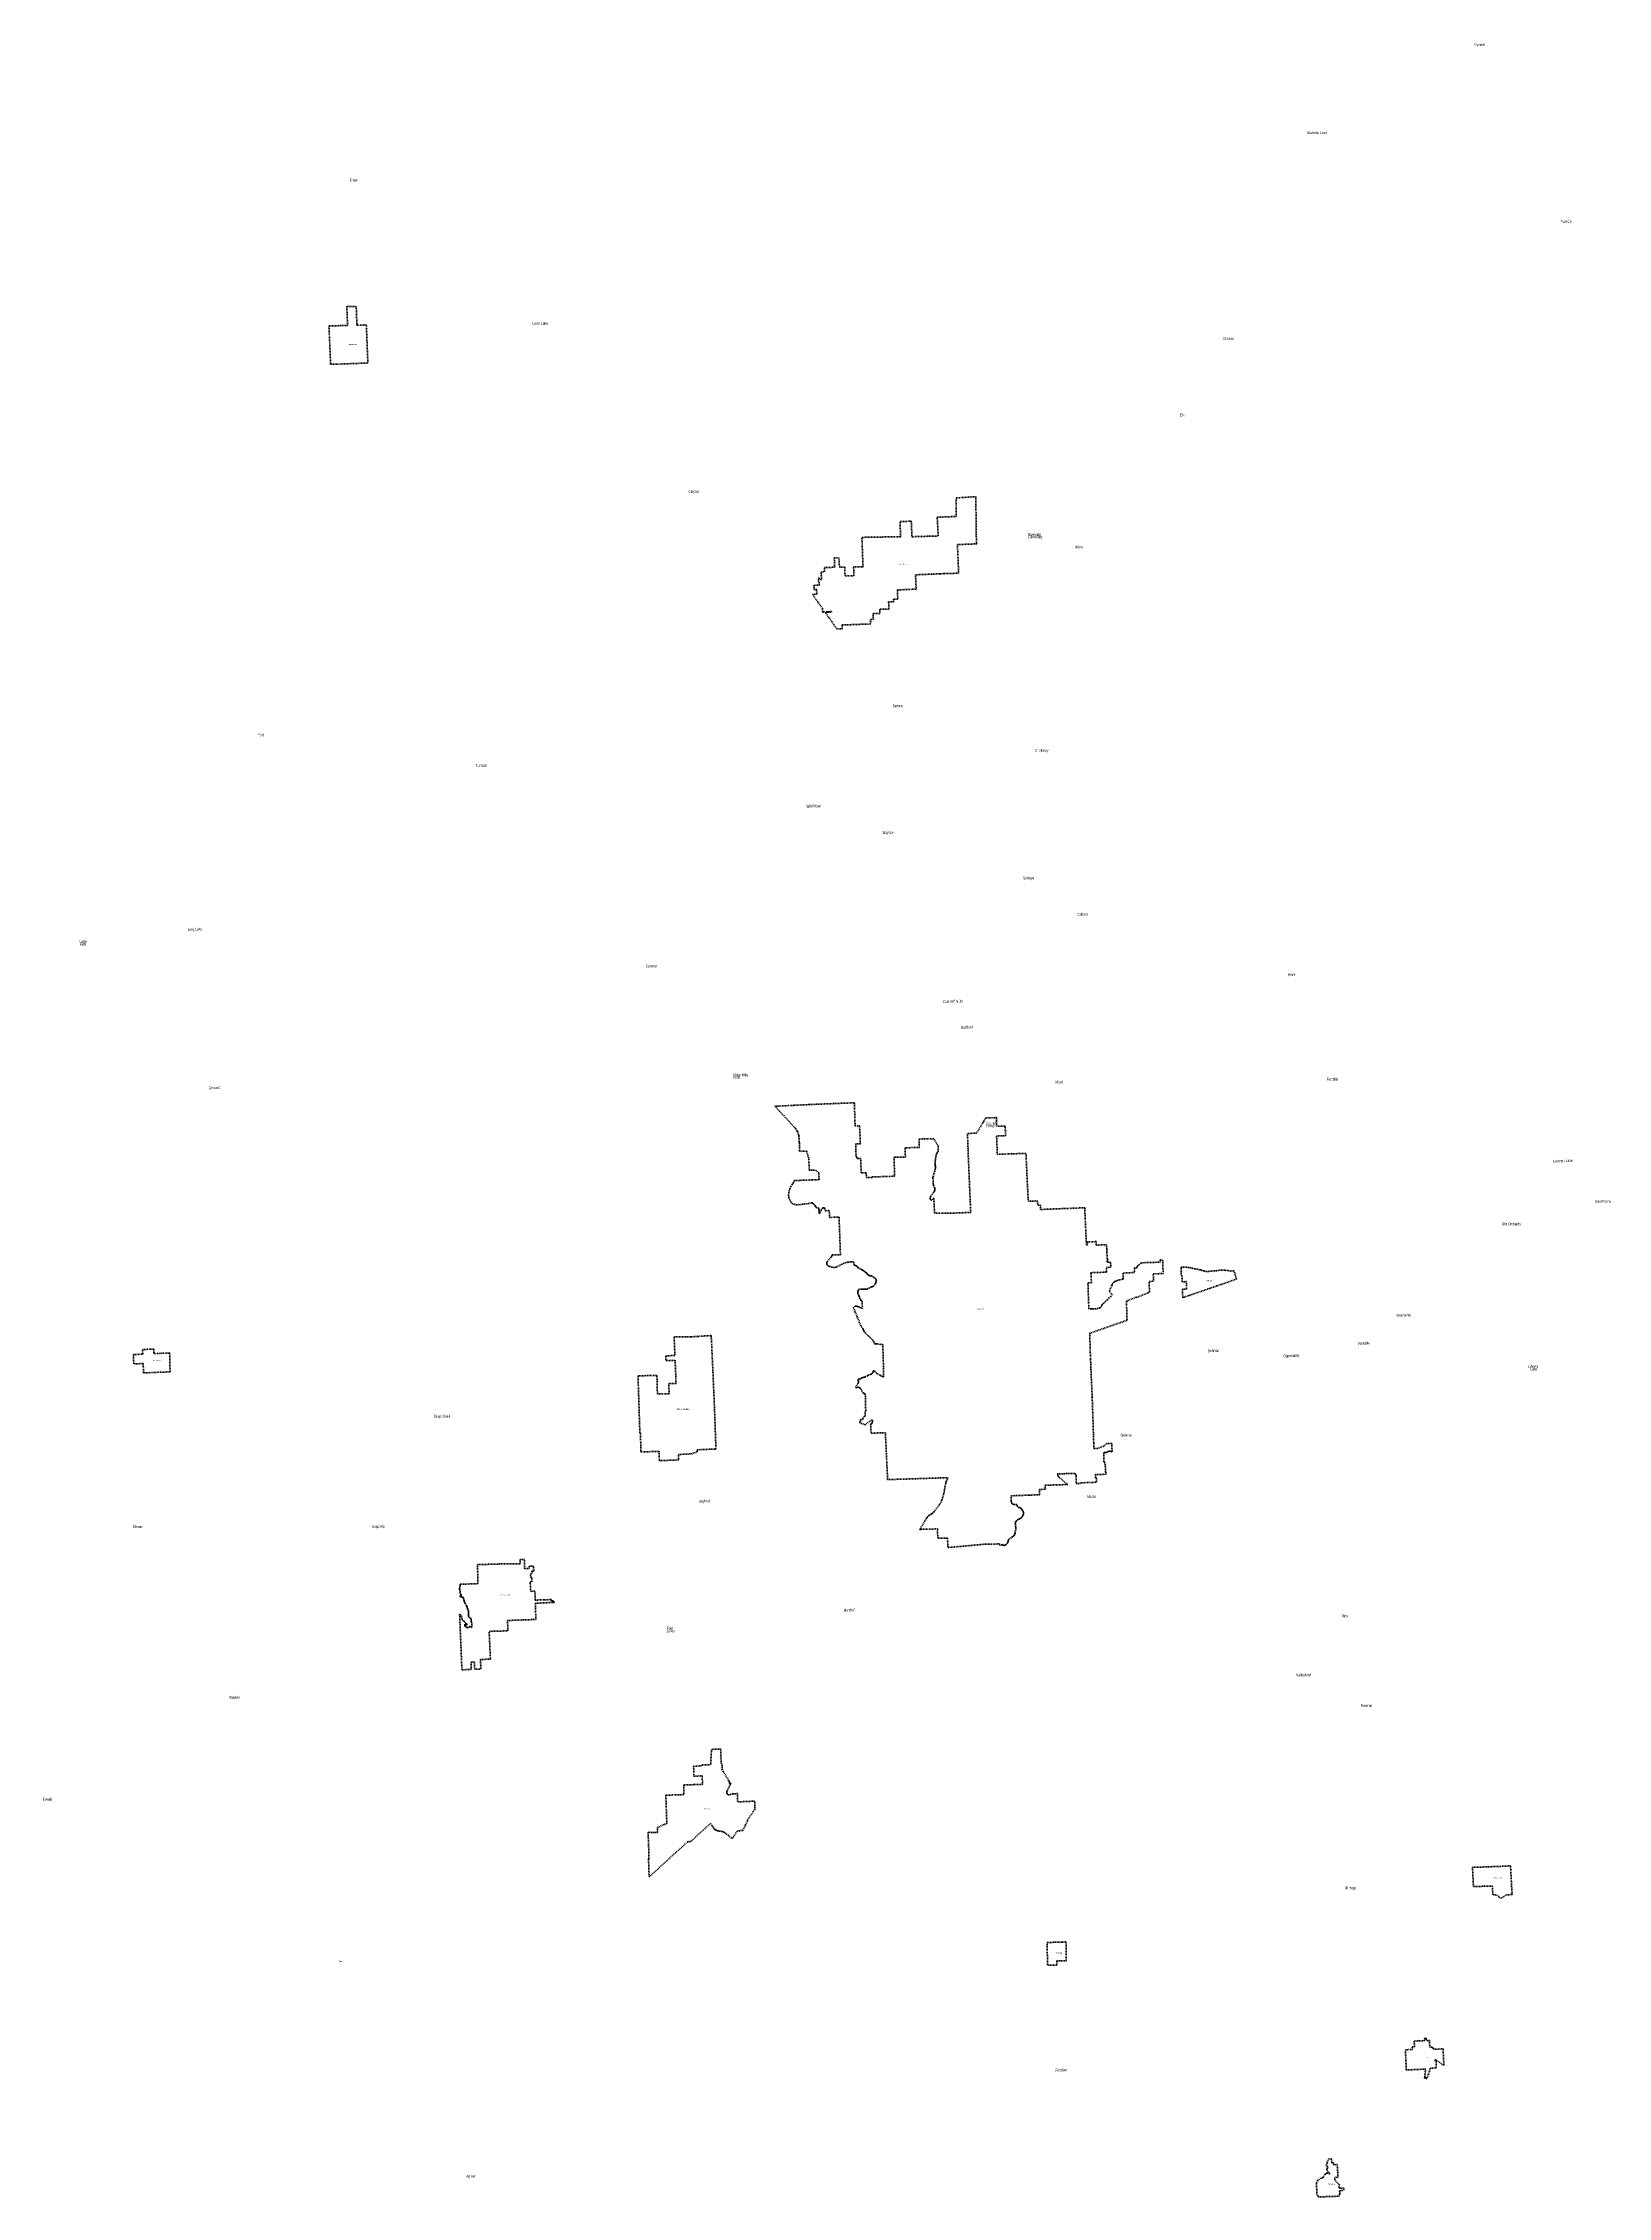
# Model space of a CAD drawing. Header units: feet. Extents: x -903180 to 1023491, y -707744 to 564635.
# Drawn here: x 758680 to 978720, y -41890 to 260925 of the extents above; entities that cross this region are included whole.
import ezdxf

# ---------------------------------------------------------------- set-up
doc = ezdxf.new("R2010")
doc.units = ezdxf.units.FT
doc.header["$LTSCALE"] = 80
doc.linetypes.add('SHORT_DASHED', pattern=[2.7, 1.5, -1.2])
doc.layers.add('13', color=7, linetype='SHORT_DASHED', lineweight=40)
doc.layers.add('16', color=7, linetype='Continuous')
doc.layers.add('36', color=7, linetype='Continuous')

msp = doc.modelspace()

# ---------------------------------------------------------------- linework, layer by layer
at = {"layer": '13'}
for p, q in [((873189.91, 104115.62), (873169.91, 104129.29)), ((863497.67, 98955.43), (863562.14, 98609.63)), ((884066.12, 99671.05), (884075.47, 99739.01)), ((908260.83, 90999.99), (908264.58, 91019.99)), ((873490.83, 88660.09), (873626.46, 88569.48)), ((915784.44, 89845.3), (915764.44, 89844.49)), ((873847.28, 83994.76), (873890.91, 83017.64)), ((873562.97, 73124.5), (873394.62, 73072.8)), ((875242.96, 67320.99), (875286.25, 67256.82)), ((903855.33, 59695.27), (903875.33, 59675.44)), ((896523.79, 54073.04), (896536.62, 54140.95)), ((893185.75, 49759.45), (893432.08, 49785.96)), ((827417.03, 46087.84), (827447.86, 46088.86)), ((852548.24, 18885.54), (851280.2, 18863.48))]:
    msp.add_line(p, q, dxfattribs=at)
for points in [[(798879.45, 221164.44), (800482.52, 221200.13), (801493.91, 221226.55), (801393.92, 223868.61), (802713.6, 223901.86), (802813.51, 221261.87), (804133.14, 221296.78), (804350.73, 215946.69), (800675.49, 215806.24), (799115.74, 215783.9)], [(869582.67, 179592.91), (869568.35, 179612.91), (868753.13, 180751.51), (868753.12, 180751.51), (868667.68, 180870.85), (869539.86, 180931.2), (869536.66, 181006.15), (868308.63, 180921.18), (868277.58, 181429.95), (867679.72, 182275.24), (867624.61, 182273.62), (867619.85, 182359.89), (866889.23, 183392.89), (866875.27, 183412.62), (866899.14, 183414.28), (867482.89, 183454.19), (867442.75, 184130.87), (867103.77, 184118.78), (867063.98, 184677.37), (867820.81, 184718.18), (867815.62, 184794.56), (867808.19, 185242.71), (867733.93, 185240.91), (867723.34, 185753.01), (867800.8, 185681.84), (868126.1, 185394.28), (868104.82, 186562.14), (868566.88, 186585.6), (868558.42, 187196.86), (869996.91, 187226.11), (869933.29, 188545.08), (870593.39, 188558.72), (870657.02, 187239.76), (871395.97, 187254.69), (871452.37, 186010.73), (872702.4, 186033.29), (872653, 187281.81), (873976.23, 187308.97), (873816.11, 191428.9), (879263.82, 191527.04), (879175.72, 193650.63), (880732.13, 193701.86), (880764.9, 193702.94), (880765.73, 193682.52), (880853.85, 191517.63), (884550.3, 191626.35), (884409.91, 194262.83), (887071.64, 194376.15), (887059.71, 196972.5), (889843.57, 197156.04), (889890.94, 191842.56), (889958.97, 190524.23), (887266.24, 190415.22), (887246.3, 190414.41), (887247.12, 190395.71), (887423.6, 186392.87), (885341.5, 186328.99), (884817.69, 186304.16), (884797.69, 186303.21), (884777.69, 186303.62), (881354.38, 186169.95), (881443.65, 184157.81), (878809.84, 184042.94), (878862.2, 182741.87), (878262.5, 182722.42), (878276.58, 182372.69), (877576.93, 182350), (877615.98, 181379.89), (877616.78, 181359.86), (877596.78, 181359.17), (876337.53, 181315.89), (876360.48, 180745.7), (875421.2, 180712.03), (875401.09, 180711.32), (875402, 180688.56), (875432.46, 179931.8), (875433.26, 179911.95), (875409.15, 179911.08), (875033.51, 179897.61), (875059.25, 179258.12), (871020.39, 179113.3), (871056.35, 178593.01), (870303.47, 178564.5), (869894.53, 179141.15)], [(918939.16, 84530.76), (918884.64, 85716.87), (919477.95, 85749.66), (919447.01, 86468.78), (919433.74, 86802.17), (918863.35, 86765.67), (918819.7, 87676.41), (918818.74, 87696.42), (918798.37, 87695.81), (918730.01, 87693.74), (918706.81, 88833.91), (918992.93, 88804.21), (919392.08, 88825.16), (919768.15, 88786.21), (920301.61, 88676.58), (920644.61, 88575.17), (921021.1, 88528.14), (921322.73, 88462.41), (921408.7, 88443.67), (921460.8, 88432.32), (921574.76, 88381.12), (921805.89, 88330.51), (921994.36, 88283.73), (922243.02, 88207.73), (922502.32, 88235.51), (922938.08, 88252.31), (923350.78, 88322.56), (923635.56, 88327.39), (924113.73, 88382.85), (924516.38, 88414.11), (924913.43, 88398.52), (925284.2, 88345.12), (925574.33, 88287.49), (926071.72, 88323.72), (926127.18, 88329.38), (926485.04, 87142.15), (924306.93, 86386.6), (924286.93, 86379.65), (924266.93, 86372.71), (923735.68, 86188.44), (923714.05, 86180.94), (923695.68, 86174.62), (919615.87, 84771.34)], [(852878.94, 73948.92), (852876.28, 74011.76), (852876, 74011.76), (852704.26, 77688.68), (852628.87, 79195.67), (852627.87, 79215.74), (852606.75, 79214.37), (850829.05, 79099.1), (850809.81, 79097.85), (850789.05, 79096.47), (850137.87, 79053.11), (850119.37, 79051.88), (850097.87, 79051.35), (849794.33, 79043.86), (849775.29, 79043.39), (849754.33, 79043.11), (847413.9, 79011.7), (847526.42, 76407.59), (846246.68, 76360.29), (846226.74, 76359.55), (846227.33, 76341.41), (846247.77, 75711.08), (846248.42, 75691.01), (846268.42, 75691.66), (847555.55, 75733.21), (847642.2, 73744.31), (847643.07, 73707.86), (847643.21, 73704.31), (847684.95, 72486.82), (846652.66, 72458.47), (846713.57, 71038.46), (845061.98, 70997.52), (844996.92, 73622.47), (842339.58, 73536.43), (842423.47, 70897.8), (842423.97, 70877.8), (842424.88, 70857.8), (842507.97, 68274.61), (842508.12, 68254.61), (842508.76, 68234.61), (842595.83, 65512.63), (842670.88, 65512.12), (842755.63, 62862.5), (842756.27, 62842.54), (842775.26, 62843.24), (845287.72, 62935.68), (845336.37, 61738.52), (845337.18, 61718.52), (845338.53, 61698.52), (845341, 61618.53), (848050.55, 61724.76), (848048.48, 61801.85), (848047.94, 61821.85), (848048.31, 61841.85), (848033.8, 62489.21), (849883.7, 62587.34), (850652.05, 62871.3), (850638.01, 63148.43), (853270.29, 63261.3), (853291.67, 63262.22), (853290.97, 63282.16), (853100.17, 68763.83), (853097.9, 68783.83), (853097.05, 68803.83)], [(772665.91, 77254.89), (774237.77, 77310.33), (774268.96, 76666.58), (776475.77, 76772.04), (776538.37, 74114.24), (772815.47, 73957.9), (772751.66, 75276.77), (771432.8, 75230.16), (771372.24, 76547.65), (772697.55, 76595.35)], [(963756.41, 119.94), (963736.99, 128.15), (963471.03, 229.98), (963367.7, 334.16), (963180.75, 507.14), (962951.72, 564.89), (962537.86, 559.9), (962471.12, 1821.24), (959806.57, 1742.76), (959677.8, 4445.11), (963811.87, 4590.86), (963828.16, 4591.44), (963851.87, 4592.67), (965021.98, 4653.54), (965245.59, 622.18), (964367.57, 579.05), (964035.3, 316.93), (964014.32, 300.37), (963995.3, 287.07), (963776.99, 134.34)], [(899868.45, -6121.13), (901976.04, -6057.2), (902514.44, -6027.71), (902558.33, -8687.75), (901225.32, -8696.79), (901233.84, -9296.76), (899913.81, -9303.79)], [(953271.97, -25244.95), (953087.16, -25221), (953076.11, -24994.39), (953001.49, -25209.26), (952922.61, -25198.98), (953097.91, -23939.34), (953100.7, -23919.24), (953078.46, -23920.2), (950362.25, -24037.51), (950243.14, -21200.39), (951217.28, -21160.32), (951206.23, -20792.77), (951519.89, -20778.95), (951486.05, -19982.37), (952877.76, -19916.74), (952931.31, -19914.51), (952952.7, -19913.62), (952951.65, -19893.68), (952938.51, -19643.65), (952936.73, -19601.28), (953136.4, -19592.97), (953157.48, -19592.1), (953156.66, -19612.14), (953147.66, -19830.45), (953295.97, -19825.33), (953323.93, -19877.76), (953334.59, -19897.74), (953354.07, -19896.93), (953625.02, -19885.65), (953670.62, -20853.59), (954052.17, -20835.61), (954058.28, -20965.4), (954175.6, -20959.87), (954183.9, -21136.02), (955539.69, -21072.1), (955649.03, -23391.43), (955650.04, -23412.93), (955627.99, -23396.81), (955470.29, -23281.49), (955448.62, -23265.65), (955430.29, -23252.57), (954567.17, -22636.52), (954548.35, -22623.09), (954527.17, -22625.92), (954328.56, -22652.43), (954548.63, -22807.91), (954583.91, -23723.76), (954584.72, -23744.8), (954564.68, -23746.03), (953763.98, -23795.3), (953749.77, -23796.17), (953743.05, -23816.53)], [(937793.95, -41464.07), (938013.29, -41889.59), (940919.46, -41790.11), (940966.93, -41538.48), (941026.68, -41405.51), (941026.54, -41169.94), (940961.47, -41091.67), (940965.47, -41033.14), (941085.73, -41020.88), (941331.16, -40963.98), (941618.7, -40845.2), (941518.11, -40613.14), (941256.35, -40720.95), (941232.48, -40613.06), (941090.82, -40646.2), (940936.11, -40660.99), (940940.55, -40148.5), (940325.92, -39531.21), (940311.27, -39146.18), (940768.71, -39130.61), (940660.43, -37348.69), (940158.94, -37359.58), (940146.53, -37108.28), (939883.99, -37114.47), (939857.39, -36510.47), (939808.07, -36512.54), (939476.18, -36524.93), (939061.63, -37485.05), (939356.84, -37620.63), (939213.73, -37939.85), (939204.68, -37960.04), (939199.49, -37979.85), (939196.91, -37995.72), (939195.88, -38013.87), (939196.75, -38032.03), (939199.15, -38047.59), (939204.11, -38067.45), (939214.08, -38087.59), (939324.09, -38309.92), (939494.55, -38469.06), (939556.74, -38528.15), (939561.81, -38695.27), (939357.89, -38564.61), (939337.84, -38551.77), (939317.89, -38543.37), (939314.83, -38542.08), (939290.31, -38534.62), (939265.15, -38529.77), (939239.61, -38527.57), (939213.99, -38528.06), (939188.56, -38531.22), (939163.6, -38537.02), (939159.38, -38538.48), (939142.04, -38544.48), (939119.38, -38559.14), (939086.77, -38580.24), (939031.47, -38624.35), (938981.07, -38674.01), (938936.15, -38728.66), (938580.88, -39248.13), (938350.8, -39254.32), (937914.68, -39555.96), (937734.83, -39910.25)]]:
    msp.add_lwpolyline(points, close=True, dxfattribs=at)
for points in [[(873169.91, 104129.29), (873161.95, 104135.93), (873151.82, 104146.37), (873148.87, 104150.13), (873135.09, 104170.13), (873127.06, 104190.13), (873071.32, 104328.53), (873068.55, 104334.05), (873061.7, 104345.46), (873053.68, 104356.1), (873044.6, 104365.84), (873034.55, 104374.58), (873023.64, 104382.22), (873019.53, 104384.5), (872999.53, 104393.65), (872998.89, 104413.65), (872943.38, 106160.45), (873599.27, 106184.85), (873488.68, 108676.88), (873486.27, 108696.88), (873466.27, 108696.03), (872865.7, 108670.58), (872866.13, 108679.42), (872861.87, 108699.42), (872861.23, 108719.42), (872758.26, 111933.88), (872723.16, 111932.55), (867441.08, 111731.82), (866537.93, 111690.12), (866351.86, 111680.46), (866331.86, 111678.62), (866311.86, 111677.69), (864254.66, 111582.06), (864234.66, 111581.13), (864214.66, 111579.34), (862092.87, 111477.8), (861614.83, 111445.13), (861594.83, 111443.93), (861613.43, 111423.93), (862193, 110800.58), (862211.6, 110780.58), (862230.21, 110760.58), (863555.76, 109334.96), (863574.36, 109314.96), (863592.95, 109294.96), (864443.75, 108379.94), (864462.35, 108359.94), (864475.57, 108339.94), (864517.53, 108284.85), (864664.8, 108061.72), (864678.04, 108041.72), (864689.67, 108021.72), (864769.32, 107884.81), (864843.7, 107719.22), (864900.37, 107546.76), (864938.69, 107369.33), (864954.5, 107231.59), (864956.84, 107211.59), (864958.4, 107191.59), (865017.19, 106439.54), (865018.75, 106419.54), (865020.12, 106399.54), (865028.98, 106269.64), (865039.92, 105964.17), (865040.4, 105944.17), (865041.04, 105924.17), (865066.34, 105136.04), (865066, 105116.04), (865086, 105116.71), (866010.15, 105147.75), (866030.15, 105147.7), (866036.19, 105127.7), (866360.08, 104055.52), (866357.2, 104035.52), (866357.82, 104015.52), (866406.85, 102441.68), (866669.7, 102451.94), (866689.7, 102452.7), (866709.7, 102453.48), (867356.14, 102478.72), (867746.12, 102078.83), (867766.12, 102061.05), (867766.8, 102041.05), (867796.88, 101149.94), (867797.56, 101129.94), (867777.56, 101129.29), (866744.35, 101091.3), (865109.73, 101031.13), (864291.58, 100999.07), (864177.56, 100707.93), (864019.31, 100432.45), (863825.89, 100162.84), (863661.78, 99799.44), (863544.56, 99365.72), (863497.67, 98955.43)], [(908264.58, 91019.99), (908249.98, 91381.48), (908244.55, 91401.48), (908243.73, 91421.48), (908221.62, 91960.25), (908220.8, 91980.25), (908200.8, 91979.71), (906773.52, 91926.99), (906753.82, 92421.53), (905539.84, 92387.09), (905557.06, 91947.99), (905410.88, 91942.25), (905390.88, 91940.85), (905394.49, 91960.85), (905152.25, 97047.21), (905142.4, 97178.94), (898946.67, 96936.25), (898920.58, 97548.67), (898541.77, 97529.45), (898518.08, 98142.04), (897872.22, 98115.28), (897852.22, 98114.64), (897832.22, 98113.52), (897224.29, 98086.58), (897178.9, 98578.04), (897092.72, 100394.88), (896887.39, 104819.07), (892948.3, 104708.97), (892859.15, 104693.88), (892760.63, 107244.49), (892755.3, 107264.49), (892775.3, 107264.02), (894009.47, 107305.16), (893977.65, 108637.49), (893960.78, 108657.49), (893940.78, 108656.95), (892770.14, 108630.99), (892742.9, 109466.46), (892737.65, 109832.15), (892732.19, 109852.15), (892712.19, 109851.29), (891246.47, 109800.15), (891226.47, 109799.61), (891220.67, 109779.61), (891010.4, 109421.59), (890993.32, 109401.59), (890985.77, 109381.59), (889948.22, 107667.43), (888663.75, 107620.14), (888678.81, 107135.76), (888739.42, 105530.78), (888779.98, 104407.37), (889116.03, 96531.39), (886526.34, 96418.05), (884040.06, 96443.1), (884026.13, 96443.24), (884024.81, 96463.3), (883930.38, 98573.37), (883929.76, 98587.25), (883919.96, 98573.37), (883649.33, 98189.04), (883648.27, 98185.98), (883526.51, 98281.63), (883506.51, 98298.5), (883455.64, 98340.28), (883435.64, 98356.7), (883424.57, 98376.7), (883421.36, 98385.87), (883419.26, 98394.73), (883417.65, 98414.73), (883433.08, 98505.35), (883455.02, 98679.54), (883457.79, 98699.54), (883462.15, 98719.54), (883469.53, 98746.26), (883481.75, 98777.41), (883483.1, 98780.02), (883492.43, 98800.02), (883507.47, 98820.02), (883804.28, 99214.82), (883914.33, 99374.17), (883928.04, 99394.17), (883942.38, 99414.17), (883958.47, 99436.62), (884009.32, 99521.11), (884041.72, 99590.46), (884051.07, 99610.46), (884056.61, 99630.46), (884066.12, 99671.05)], [(884075.47, 99739.01), (884077.66, 99807.57), (884072.67, 99875.99), (884060.55, 99943.51), (884046.48, 99992), (884040.39, 100012), (884032.49, 100032), (883904.32, 100356.61), (883896.32, 100376.61), (883888.23, 100396.61), (883873.1, 100434.01), (883852.88, 100502.61), (883843.63, 100552.94), (883839.95, 100572.94), (883839.42, 100592.94), (883809.68, 101321.8), (883808.22, 101341.8), (883806.76, 101361.8), (883805.2, 101394.05), (883807.7, 101438.26), (883814.81, 101481.97), (883821, 101504.7), (883826.45, 101524.7), (883832.35, 101544.7), (884047.92, 102280.35), (884053.78, 102300.35), (884058.87, 102320.35), (884143.84, 102658.29), (884148.87, 102678.29), (884153.06, 102698.29), (884155.08, 102707.96), (884166.14, 102789.56), (884168.61, 102871.87), (884163.93, 102934.31), (884162.42, 102954.31), (884159.78, 102974.31), (884152.89, 103026.46), (884136.13, 103152.5), (884133.47, 103172.5), (884131.69, 103192.5), (884119.18, 103330.49), (884117.39, 103596.76), (884141.49, 103841.76), (884143.46, 103861.76), (884146.26, 103881.76), (884179.15, 104117.1), (884181.52, 104137.1), (884184.75, 104157.1), (884187.74, 104175.57), (884193.76, 104249.97), (884196.43, 104285.4), (884216.91, 104430.41), (884252.44, 104572.48), (884302.62, 104710.05), (884366.91, 104841.63), (884378.7, 104862.03), (884400.47, 104907.41), (884417.38, 104954.83), (884429.23, 105003.74), (884435.91, 105053.63), (884549.91, 105060.63), (884553.91, 105838.63), (884247.85, 106362.59), (883946.06, 106879.24), (881877.33, 106841.05), (881857.33, 106835.71), (881857.97, 106815.71), (881894.91, 105662.63), (879894.91, 105605.63), (879932.92, 104301.71), (878348.9, 104276.2), (878328.9, 104275.83), (878334.14, 104255.83), (878422.72, 101635.36), (878418.32, 101615.36), (878398.32, 101614.67), (875272.86, 101506.9), (875252.86, 101506.21), (875253.79, 101486.21), (875253.65, 101456.87), (875250.12, 101436.87), (875230.12, 101436.21), (874456.95, 101410.57), (874415.71, 102079.82), (873728.03, 102072.16), (873637.53, 104094.48), (873636.64, 104114.48), (873616.64, 104114.47), (873306.18, 104103.36), (873286.18, 104102.64), (873266.18, 104103.27), (873266.13, 104103.27), (873227.7, 104107.45), (873209.91, 104111.3), (873189.91, 104115.62)], [(863562.14, 98609.63), (863702.81, 98240.37), (863849.34, 97953.17), (864019.31, 97794.92), (864265.48, 97689.42), (864581.99, 97607.36), (864986.41, 97601.5), (865467.02, 97671.84), (865789.39, 97730.45), (866064.86, 97736.31), (866287.59, 97765.62), (866667.1, 97878.44), (866784.33, 97860.85), (866867.91, 97810.63), (866897.58, 97794.05), (866998.12, 97728.62), (867091.26, 97653.05), (867175.99, 97568.15), (867251.39, 97474.86), (867316.62, 97374.2), (867370.97, 97267.27), (867413.85, 97155.2), (867718.4, 97157.79), (867737.94, 97107.81), (867768.17, 97009.38), (867774.36, 96989.38), (867778.4, 96969.38), (867799.64, 96864.16), (867819.48, 96684.24), (867820.41, 96503.22), (867804.41, 96343.1), (867802.4, 96323.1), (867818.79, 96343.1), (867892.87, 96476.04), (867931.79, 96557.32), (868109.7, 96873.9), (868305.53, 97150.15), (868319.72, 97170.15), (868339.72, 97170.1), (868610.95, 97169.41), (868632.34, 96762.76), (869224.14, 96783.3), (869277.02, 95819.6), (870608.9, 95876.47), (870799.44, 90578.15), (869646.91, 90542.26), (869626.91, 90541.64), (869623.98, 90521.64), (869619.21, 90497.91), (869573.85, 90362.43), (869513.6, 90275.16), (869498.28, 90255.16), (869480.51, 90235.16), (869467.79, 90220.84), (868975.73, 89655.41), (868958.33, 89635.41), (868940.4, 89615.41), (868919.26, 89590.71), (868897.48, 89537.37), (868890.26, 89474.6), (868890.06, 89390), (868883.46, 89313.16), (868895.06, 89235.12), (868929.15, 89150.02), (868974.39, 89085.57), (869020.55, 89045.32), (869130.17, 88983.74), (869277.62, 88931.88), (869581.67, 88848.74), (869857.94, 88800.61), (870041.51, 88796.69), (870127.72, 88806.57), (870216.95, 88838.74), (870380.79, 88914.53), (870699.52, 89085.83), (870999.4, 89228.08), (871228.61, 89328.93), (871481.78, 89434.87), (871805.97, 89529.87), (871916.23, 89542.83), (872282.28, 89559.11), (872391.17, 89557.92), (872606.46, 89521.17), (872687.74, 89519.7), (872693.88, 89164.98), (872693.01, 89144.98), (872713.01, 89138.66), (872782.23, 89116.8), (872904.06, 89077.69), (873001.9, 89031.92), (873094.23, 88965.86), (873211.93, 88854.17), (873249.94, 88786.71), (873311.45, 88744.01), (873490.83, 88660.09)], [(915764.44, 89844.49), (915769.89, 89824.49), (915779.41, 89528.55), (913185.65, 89450.09), (913165.65, 89449.48), (913145.65, 89433.66), (913099.53, 89399.89), (913079.53, 89385.25), (913059.53, 89370.99), (912718.43, 89127.9), (912698.43, 89113.65), (912678.43, 89096.62), (912660.98, 89082), (912624.63, 89044.41), (912592.41, 89003.23), (912564.67, 88958.9), (912541.71, 88911.92), (912534.18, 88891.87), (912526.67, 88871.87), (912518.92, 88851.87), (912487.33, 88767.78), (912479.35, 88747.78), (912459.35, 88746.86), (912139.82, 88732.1), (912161.19, 88075.9), (910537.56, 87993.03), (910557.35, 87172.23), (910557.5, 87152.23), (910537.5, 87147.82), (909847.18, 86995.67), (909827.18, 86991.26), (909807.18, 86986.39), (909760.42, 86975), (909615.93, 86927.94), (909497.05, 86874.92), (909477.05, 86865.98), (909457.05, 86854.95), (909395.47, 86817.54), (909332.05, 86769.27), (909294.03, 86733.47), (909274.03, 86714.64), (909254.03, 86697.12), (908958.95, 86438.53), (909007.78, 86402.92), (909027.78, 86388.33), (909016.69, 86368.33), (908989.02, 86318.59), (908977.9, 86298.59), (908968.18, 86278.59), (908766.33, 85865.88), (908605, 85424.14), (908598.13, 85404.14), (908618.13, 85384.8), (909030.7, 84966.21), (908806.84, 84722.27), (908562.89, 84504.15), (908327.55, 84237.24), (908170.77, 84093.17), (908066.69, 83991.73), (907949.24, 83861.73), (907815.26, 83770.87), (907696.62, 83663.72), (907606.78, 83556.6), (907539.74, 83412.12), (907347.46, 83173.91), (907216.35, 83085.03), (907016.47, 83025.39), (906690.23, 82951.48), (906456.61, 82942.19), (906335.78, 82954.35), (906216.68, 82957.22), (906167.89, 82961.53), (906012.91, 82962.96), (905739.12, 82953.56), (905728.54, 82954.97), (905601.26, 86604.08), (906092.84, 86610.86), (906021.26, 88049.74), (908223.32, 88123.69), (908203.57, 88794.03), (908813.32, 88820.11), (908784.36, 89534.54), (908340.75, 89511.51), (908320.75, 89510.47), (908325.89, 89530.47), (908315.33, 89787.64), (908309.63, 89807.64), (908329.63, 89808.24), (908421.45, 89811.81), (908418.58, 89959.62), (908323.85, 89957.26), (908303.85, 89956.87), (908307.57, 89976.87), (908266.4, 90979.99), (908260.83, 90999.99)], [(873626.46, 88569.48), (873705.13, 88499.39), (873780.32, 88476.71), (873842.45, 88444.8), (873914.43, 88399.31), (874014.75, 88335.49), (874141.61, 88258.25), (874217.79, 88193.8), (874302.19, 88123.51), (874336.91, 88104.28), (874382.38, 88059.16), (874451.85, 88020.7), (874515.7, 87965.99), (874562.02, 87888.67), (874604.84, 87791.14), (874708.87, 87739.49), (874735.61, 87718.03), (874750.02, 87706.33), (874797.13, 87675.33), (874894.81, 87635.6), (874971.79, 87617.47), (875048.3, 87617.45), (875133.12, 87607.58), (875306.4, 87525.51), (875355.11, 87510.67), (875387.88, 87489.38), (875464.7, 87400.78), (875503.97, 87361.54), (875644.54, 87298.75), (875723.74, 87196.12), (875764.02, 87118.64), (875801.92, 87055.21), (875839.14, 86941.41), (875841.36, 86933.41), (875853.69, 86847.16), (875840.93, 86796.49), (875781.04, 86700.3), (875766.15, 86653.61), (875729.25, 86525.8), (875697.96, 86490.75), (875574.16, 86298.27), (875473.98, 86203.05), (875440.84, 86161.92), (875418.86, 86155.31), (875371.69, 86111.79), (875345.85, 86099.04), (875215.6, 86075.52), (875149.54, 86061.71), (875062.23, 86013.13), (875050.31, 86006.78), (874967.08, 85956.29), (874854.52, 85872.82), (874584.86, 85791.31), (874519.43, 85753.36), (874431.43, 85730.93), (874325.02, 85720.11), (874260.53, 85722.46), (874115.25, 85734.77), (874022.91, 85724.31), (873930.58, 85713.85), (873817.66, 85720.98), (873627.85, 85742.21), (873491.68, 85714.5), (873481.67, 85712.23), (873360.01, 85668.79), (873326.91, 85625.64), (873299.91, 85580.64), (873275.92, 85497.47), (873260.44, 85357.74), (873258.22, 85337.74), (873254.72, 85317.74), (873250.15, 85295.93), (873229.8, 85226.94), (873230.38, 85191.86), (873250.19, 85140.9), (873310.91, 84975.37), (873334.07, 84926.76), (873382.46, 84808), (873390.61, 84788), (873410.61, 84768.61), (873437.64, 84735.13), (873447.06, 84676.98), (873459.61, 84657.14), (873501.21, 84515.21), (873527.58, 84421.22), (873565.09, 84367.76), (873616.63, 84316.64), (873672.76, 84241.47), (873716.87, 84164.01), (873766.2, 84120.89), (873779.03, 84088.99), (873817.63, 84034.29), (873827.5, 84028.67), (873840.2, 84002.8), (873847.28, 83994.76)], [(903875.33, 59675.44), (903890.98, 59655.02), (903905.01, 59632.09), (903916.57, 59607.81), (903925.54, 59582.46), (903931.8, 59556.31), (903935.29, 59529.65), (903935.45, 59524.12), (903936.01, 59504.12), (903936.38, 59484.12), (903958.77, 58427.74), (903956.42, 58407.74), (903976.42, 58408.17), (904624.04, 58422.01), (904624.67, 58494.77), (904624.84, 58514.77), (904644.84, 58514.14), (906805.18, 58583.22), (906825.18, 58585.24), (906824.61, 58605.24), (906807.84, 59198.86), (906802.15, 59218.86), (906782.15, 59218.77), (906657.24, 59218.21), (906645.21, 59643.99), (906643.82, 59663.99), (906663.82, 59664.65), (908170.35, 59714.01), (908131.69, 59989.34), (908085.74, 59987.78), (908084.21, 60074.69), (908083.75, 60079.25), (908066.63, 60804.73), (908017.43, 60804.45), (907991.71, 61420.34), (907859.15, 61418.03), (907849.19, 62607.34), (907845.43, 62756.12), (907897.59, 62757.66), (907937.51, 62758.41), (907998.53, 62762.93), (908077.63, 62767.45), (908119.06, 62771.98), (908189.12, 62784.04), (908226.79, 62796.85), (908266.71, 62812.68), (908314.17, 62839.06), (908346.57, 62857.91), (908397.79, 62888.06), (908426.8, 62897.48), (908516.64, 62929.71), (908601.01, 62942.9), (908678.61, 62947.8), (908801.95, 62932.16), (908878.79, 62903.51), (909003.84, 62847.73), (908951.03, 64034.76), (908253.79, 64016.52), (907822.75, 63654.41), (907000.55, 63344.46), (906437.9, 63324.27), (906414.81, 64094.66), (906379.09, 65284.05), (906200.72, 70615.63), (906078.95, 73265.42), (906028.72, 74470.23), (905967.21, 75934.45), (905849.44, 79519.92), (905848.92, 79539.08), (905864.22, 79544.01), (911078.77, 81349.47), (911098.77, 81357.38), (911098.18, 81377.38), (911020.1, 84037.74), (911013.69, 84057.74), (911033.69, 84065.87), (912389.28, 84617.25), (912409.28, 84625.38), (912420.16, 84605.38), (912420.96, 84603.14), (912441.24, 84561.32), (912441.56, 84560.66), (914239.6, 85289.09), (914259.6, 85300.2), (914258.75, 85320.2), (914194.99, 86815.69), (914824.5, 86846.83), (914789.39, 87880.87), (916155.91, 87934.78), (916178.18, 87933.38), (916113.23, 89751.18), (916111.38, 89771.18), (916091.38, 89778.08), (915884.71, 89849.37), (915784.44, 89845.3)], [(873890.91, 83017.64), (873538.17, 83178.58), (873461.45, 83216.15), (873325.94, 83269.08), (873185.64, 83307.54), (873042.09, 83331.14), (872916.81, 83338.43), (872896.81, 83342.13), (872876.81, 83327.72), (872643.66, 83159.67), (872623.66, 83145.26), (872631.57, 83125.26), (873627.09, 80709.66), (873635.33, 80689.66), (873644.4, 80669.66), (873700.65, 80546.33), (873742.15, 80473.23), (873753.47, 80453.23), (873766.64, 80433.23), (873928.98, 80186.69), (873985.33, 80116.14), (874000.51, 80096.14), (873980.27, 80074.11), (874030.65, 79973.94), (874096.12, 79854.84), (874208.28, 79697.11), (874302.02, 79567.01), (874454.71, 79396.25), (874692.39, 79185.85), (874881.7, 79030.58), (875077.16, 78857.09), (875222.39, 78708.59), (875351.9, 78569.3), (875453.26, 78408.97), (875533.54, 78258.77), (875606.69, 78091.24), (875627.34, 78016.29), (875726.81, 78032.24), (875843.39, 78039.75), (875931.13, 78034.14), (876758.56, 77946.33), (876850.38, 74841.52), (876837.95, 73403.9), (876826.24, 73383.9), (876806.24, 73396.54), (876702.97, 73461.79), (876452.4, 73578.92), (876278.91, 73657.03), (875981.33, 73842.02), (875859.12, 73937.27), (875635.17, 74168.25), (875569.37, 74278.06), (875567.33, 74277.29), (875471.77, 74230.91), (875432.44, 74189.79), (875390.37, 74157.63), (875370.37, 74142.34), (875366.9, 74122.34), (875337.56, 74041.83), (875293.54, 73951.66), (875240.33, 73866.59), (875239.19, 73865.32), (875201.61, 73827.78), (875160.31, 73794.37), (875115.75, 73765.46), (875068.4, 73741.37), (875018.8, 73722.36), (874791.2, 73643.66), (874771.2, 73638.49), (874751.2, 73631.78), (874723.51, 73622.48), (874643.1, 73588.42), (874623.1, 73579.88), (874603.1, 73568.4), (874307.1, 73430.09), (874287.1, 73422.88), (874267.1, 73412.42), (874185.75, 73381.33), (874165.75, 73375.52), (874145.75, 73369.44), (873977.89, 73318.41), (873970.45, 73316.03), (873950.45, 73309.78), (873930.45, 73303.9), (873913.57, 73298.93), (873863.11, 73279.02), (873815, 73253.96), (873786.65, 73235.18), (873766.65, 73221.8), (873746.65, 73209.23), (873732.89, 73200.58), (873659.74, 73162.16), (873602.97, 73139.56), (873582.97, 73131.6), (873562.97, 73124.5)], [(873394.62, 73072.8), (873374.62, 73066.66), (873354.62, 73059.33), (873353.36, 73058.78), (873344.1, 73053.5), (873335.45, 73047.28), (873327.5, 73040.19), (873320.33, 73032.31), (873314.02, 73023.72), (873308.65, 73014.52), (873304.26, 73004.8), (873300.92, 72994.69), (873298.65, 72984.27), (873297.49, 72973.68), (873297.43, 72963.03), (873297.53, 72961.99), (873300.66, 72941.99), (873304.2, 72921.99), (873324.81, 72784.65), (873327.75, 72764.65), (873330.53, 72744.65), (873333.18, 72725.52), (873334.48, 72686.04), (873331.65, 72646.64), (873324.72, 72607.75), (873313.76, 72569.79), (873298.89, 72533.19), (873280.47, 72498.7), (873267.54, 72478.7), (873252.96, 72458.7), (873231.94, 72429.87), (872941.05, 71927.47), (872929.47, 71907.47), (872949.47, 71907.89), (873081.45, 71915.38), (873275.21, 71932.4), (873297.14, 71932.94), (873317.14, 71933.32), (873337.14, 71933.81), (873344.72, 71934), (873372.44, 71931.8), (873399.79, 71926.7), (873426.45, 71918.78), (873452.13, 71908.12), (873476.56, 71894.82), (873499.47, 71879.05), (873562.28, 71826.94), (873580.06, 71806.94), (873600.06, 71787.92), (873609.94, 71778.53), (873636.7, 71747.15), (873660.02, 71713.14), (873663.25, 71707.35), (873674.46, 71687.35), (873685.22, 71667.35), (873808.03, 71439), (873991.66, 71154.95), (873995.82, 71149.03), (874000.58, 71143.58), (874005.88, 71138.65), (874011.67, 71134.31), (874017.88, 71130.59), (874022.97, 71128.15), (874143.29, 71078.1), (874163.29, 71069.7), (874183.29, 71060.71), (874196.17, 71053.51), (874211.16, 71042.92), (874224.96, 71030.83), (874237.42, 71017.37), (874248.4, 71002.67), (874254.57, 70992.31), (874264.63, 70972.31), (874274.76, 70952.31), (874325.83, 70716.38), (874325.85, 70709.69), (874321.36, 70689.69), (874321.64, 70669.69), (874330.9, 70005.8), (874355.8, 68546.23), (874283.17, 68553.62), (874291.97, 67892.88), (874125.41, 67891.56), (873993.67, 67533.12), (873966.64, 67530.41), (873908.9, 67406.85), (873597.92, 67406.85), (873603.28, 67114.65), (873528.66, 67110.84), (873522.95, 66919.95), (873932.55, 66816.54), (874254.44, 66652.8), (874596.27, 66926.35), (875214.1, 67361.1), (875242.96, 67320.99)], [(875286.25, 67256.82), (875307.7, 67205.48), (875315.32, 67173.19), (875319.72, 67138.29), (875319.11, 67083.23), (875306.29, 67031.09), (875281.44, 66982.96), (875254.98, 66938.04), (875197.26, 66865.04), (875144.35, 66810.49), (875097.86, 66767.98), (875048.9, 66732.72), (875109.86, 65482.42), (877116.33, 65553.49), (877244.83, 62955.54), (877245.77, 62935.54), (877246.75, 62915.54), (877440.07, 58956.05), (885927.24, 59231.34), (885735.81, 58813.42), (885726.56, 58793.42), (885719.69, 58773.42), (885654.04, 58582.33), (885642.98, 58541.4), (885637.58, 58521.4), (885632.82, 58501.4), (885478.59, 57866.84), (885469.22, 57815.52), (885465.59, 57795.52), (885462.84, 57775.52), (885425.76, 57505.48), (885423.02, 57485.48), (885419.77, 57465.48), (885362.15, 57110.35), (885317.84, 56930.4), (885312.89, 56910.4), (885306.85, 56890.4), (885080.93, 56141.93), (885074.89, 56121.93), (885066.47, 56101.93), (884959.36, 55846.35), (884815.42, 55583.84), (884720.17, 55441.01), (884706.83, 55421.01), (884692.03, 55401.01), (884060.27, 54546.62), (884045.48, 54526.62), (884029.14, 54506.62), (883952.87, 54413.25), (883848.92, 54310.18), (883734.76, 54218.54), (883732.61, 54217.02), (883712.61, 54202.91), (883692.61, 54189.55), (883620.14, 54141.13), (883600.14, 54127.8), (883580.14, 54114.68), (883354.64, 53966.73), (883334.64, 53953.61), (883314.64, 53941.24), (883238.49, 53894.51), (883144.59, 53822.36), (883096.6, 53777.89), (883076.6, 53759.17), (883059.8, 53739.17), (882976.63, 53640.13), (882944.63, 53595.24), (882930.37, 53575.24), (882917.92, 53555.24), (882671.86, 53159.81), (882659.41, 53139.81), (882647.6, 53119.81), (881975.69, 51981.22), (881963.89, 51961.22), (881983.89, 51962.14), (882133.89, 51965.49), (882153.89, 51965.94), (882173.89, 51966.49), (884445.83, 52029.19), (884489.73, 50732.07), (884488.03, 50712.07), (884508.03, 50712.63), (885841.66, 50749.96), (885861.66, 50750.35), (885862.36, 50730.35), (885907.7, 49429.1), (885908.4, 49409.1), (885928.4, 49410.86), (890910.29, 49859.93), (893140.79, 49916.6), (893160.79, 49917.11), (893162.14, 49897.11), (893165.23, 49778.17), (893165.75, 49758.17), (893185.75, 49759.45)], [(896536.62, 54140.95), (896542.28, 54209.83), (896540.72, 54278.93), (896531.93, 54347.49), (896516.03, 54414.75), (896500.19, 54459.98), (896493.19, 54479.98), (896484.8, 54499.98), (896465.49, 54546.33), (896418.27, 54635.84), (896361.94, 54719.93), (896297.13, 54797.66), (896224.56, 54868.2), (896145, 54930.76), (896059.35, 54984.67), (895987.53, 55019.98), (895967.53, 55029.74), (895947.53, 55038.18), (895943.23, 55040), (895809.49, 55106.44), (895687.99, 55186.5), (895685.16, 55188.73), (895674.52, 55198.34), (895664.94, 55209.01), (895656.52, 55220.62), (895649.37, 55233.05), (895643.55, 55246.15), (895639.14, 55259.8), (895636.17, 55273.83), (895634.69, 55288.09), (895630.15, 55302.43), (895620.21, 55474.95), (895303.25, 55465.41), (895283.25, 55464.94), (895263.25, 55465.5), (895205.93, 55468.73), (895138.87, 55479.61), (895073.32, 55497.44), (895029.98, 55514.27), (895009.98, 55522.03), (894989.98, 55539.96), (894977.09, 55550.08), (894956.43, 55570.12), (894937.98, 55592.22), (894933.85, 55598.37), (894915.97, 55618.37), (894904.29, 55638.37), (894881.64, 55679), (894857.26, 55736.01), (894838.99, 55795.26), (894827, 55856.09), (894823.26, 55897.63), (894821.44, 55917.63), (894820.75, 55937.63), (894795.62, 56661.7), (894794.65, 56681.7), (894814.65, 56682.45), (897353.96, 56778.23), (898789.83, 56825.92), (898773.7, 57563.07), (898772.6, 57583.07), (898792.6, 57583.44), (899448.69, 57595.62), (899468.69, 57595.99), (899488.69, 57596.34), (899618, 57597.49), (899597.85, 58170.64), (902739.89, 58267.72), (902759.89, 58269.4), (902739.89, 58286.04), (901586.83, 59245.3), (901566.83, 59261.94), (901546.83, 59280.61), (901498.75, 59325.34), (901478.75, 59343.99), (901460.5, 59363.99), (901455.56, 59369.55), (901453.21, 59372.83), (901438.88, 59392.83), (901427.7, 59412.83), (901419.51, 59427.39), (901400.62, 59470.28), (901392.73, 59494.91), (901386.33, 59514.91), (901382.05, 59534.91), (901337.6, 59739.24), (901333.25, 59759.24), (901353.25, 59760.32), (902604.94, 59803.61), (903782.32, 59840.05), (903796.16, 59798.76), (903814.23, 59759.14), (903836.35, 59721.63), (903840.93, 59715.27), (903855.33, 59695.27)], [(893747.91, 49728.36), (893767.91, 49723.24), (893782.78, 49719.6), (893814.58, 49715.27), (893846.65, 49714.29), (893878.66, 49716.67), (893910.23, 49722.38), (893941.04, 49731.36), (893970.75, 49743.51), (893979.01, 49747.95), (893999.01, 49758.7), (894019.01, 49773.16), (894099.91, 49832.11), (894194.36, 49917.12), (894261.39, 49991.54), (894279.4, 50011.54), (894294.41, 50031.54), (894295.08, 50032.43), (894319.37, 50071.05), (894339.49, 50112), (894347.87, 50134.82), (894355.22, 50154.82), (894360.15, 50174.82), (894390.41, 50294.04), (894395.43, 50314.04), (894400.29, 50334.04), (894403.59, 50347.65), (894406.14, 50365.9), (894416.82, 50433.44), (894422.66, 50453.44), (894430.47, 50474.29), (894441.85, 50497.07), (894455.56, 50518.55), (894471.43, 50538.47), (894487.82, 50555.13), (894507.82, 50571.99), (894527.82, 50586.51), (894986.35, 50919.46), (895006.35, 50933.98), (895026.35, 50948.53), (895054.73, 50969.17), (895074.73, 50983.72), (895094.73, 50999.65), (895121.56, 51021.07), (895179.41, 51076.56), (895231.13, 51137.8), (895276.17, 51204.11), (895314.04, 51274.77), (895344.31, 51348.99), (895366.65, 51425.98), (895377.23, 51484.83), (895380.83, 51504.83), (895383.36, 51524.83), (895447.92, 52034.32), (895450.45, 52054.32), (895451.87, 52074.32), (895454.98, 52121.01), (895453.28, 52240.98), (895441.22, 52341.98), (895438.71, 52361.98), (895434.81, 52381.98), (895434.18, 52385.24), (895394.81, 52672.75), (895387.65, 52756.84), (895389.79, 52776.84), (895394.85, 52824.01), (895409.14, 52890.77), (895430.34, 52955.68), (895448.86, 52997.11), (895457.73, 53017.11), (895468.64, 53037.11), (895468.89, 53037.57), (895517.44, 53114.07), (895573.72, 53185.07), (895637.11, 53249.8), (895706.92, 53307.56), (895782.38, 53357.7), (895862.67, 53399.67), (895926.91, 53425.11), (895946.91, 53433.03), (895966.91, 53441.23), (895987.89, 53450.04), (896073.69, 53493.86), (896154.45, 53546.4), (896229.27, 53607.09), (896297.33, 53675.28), (896339.98, 53728.04), (896356.26, 53748.04), (896375.1, 53768.04), (896412.77, 53820.8), (896466.47, 53913.7), (896501.24, 53991.71), (896505.6, 54011.71), (896511.65, 54031.71), (896523.79, 54073.04)], [(893432.08, 49785.96), (893452.08, 49788.14), (893472.08, 49788.86), (893512.22, 49788.76), (893560.34, 49783.58), (893607.66, 49773.39), (893633.65, 49764.87), (893653.65, 49758.32), (893673.65, 49751.98), (893727.91, 49734.51), (893747.91, 49728.36)], [(827447.86, 46088.86), (827651.61, 46095.59), (827666.89, 46096.09), (827666.12, 46116.24), (827640.31, 46795.6), (827040.62, 46775.79), (827052.77, 46456.02), (826403.12, 46434.57), (826353.29, 47745.76), (825742.32, 47736.96), (825760.12, 47137.16), (822704.56, 47093.13), (822684.56, 47092.84), (822664.56, 47092.23), (819768.02, 47003.61), (819766.15, 47003.55), (819766.66, 46983), (819832.79, 44332.81), (817347.28, 44241.55), (817352.17, 44142.78), (817313.82, 43978.39), (817272.53, 43852.28), (817227.94, 43695.81), (817227.67, 43540.4), (817274.87, 43422.44), (817321.18, 43258.04), (817335.02, 43185.71), (817314.07, 43052), (817289.64, 42978.77), (817369.71, 42918.1), (817426.2, 42832.65), (817461.12, 42722.47), (817456.93, 42645.68), (817407.01, 42626.33), (817345.94, 42651.12), (817348.23, 42556.32), (817390.38, 42480.62), (817471, 42480.51), (817582.24, 42464.99), (817657.11, 42452.64), (817749.91, 42366.03), (817817.79, 42226.36), (817856.23, 42053.7), (817887.01, 41864.71), (817931.01, 41712.37), (817962.69, 41652.57), (818042.31, 41527.31), (818157.89, 41332.26), (818195.81, 41264.53), (818241.78, 41197), (818300.78, 41091.43), (818319.04, 41003.06), (818322.37, 40948.65), (818365.3, 40840.68), (818391.42, 40760.57), (818425.2, 40614.03), (818450.98, 40548.04), (818477.5, 40451.79), (818485.24, 40298.59), (818492.25, 40175.64), (818504.47, 40087.12), (818496.2, 40012.25), (818478.79, 39898.81), (818500.69, 39826.67), (818523.97, 39780.81), (818568.67, 39682.97), (818602.56, 39615.15), (818640.09, 39563.57), (818722.27, 39498.91), (818806.92, 39416.15), (818865.66, 39320.67), (818894.54, 39210.35), (818888.58, 39123.42), (818884.05, 39060.75), (818885.46, 39002.25), (818883.84, 38986.06), (818886.93, 38969.9), (818892.02, 38943.33), (818889.67, 38929.9), (818889.28, 38927.66), (818949.07, 38872.57), (818949.53, 38872.19), (818970.27, 38855.23), (818970.49, 38835.84), (818977.75, 38187.03), (818949.45, 38185.18)], [(818949.45, 38185.18), (818929.27, 38183.86), (818924.04, 38203.87), (818916.15, 38234.01), (818865.15, 38259.04), (818816.22, 38282.1), (818765.71, 38286.95), (818703.27, 38285.47), (818629.51, 38251.43), (818575.66, 38227.95), (818474.78, 38148.87), (818365.85, 38152.34), (818288.87, 38168.68), (818188.79, 38222.81), (818033.21, 38322.06), (817981.49, 38460.09), (817969.08, 38556.67), (817995.72, 38621.89), (818075.3, 38581.4), (818181.71, 38515.3), (818299.3, 38570.56), (818311.59, 38645.53), (818241.78, 38698.37), (818182.73, 38723.2), (818128.99, 38778.44), (818047.89, 38881.47), (817934.41, 38989.78), (817876.88, 39034.84), (817690.83, 39143.45), (817628.4, 39224.72), (817604.6, 39375.53), (817566.01, 39554.24), (817520.04, 39704.52), (817466.41, 39838.47), (817422.45, 39906.05), (817315.89, 39978.2), (817272.52, 39990.83), (817252.58, 39996.63), (817253.35, 39977.96), (817576.2, 32220.04), (818864.89, 32272.8), (818853.81, 33313.98), (819315.06, 33326.93), (819372.43, 32288.88), (820239.97, 32337.71), (820190.01, 33652.45), (821578.89, 33729.79), (821406.75, 37600.93), (821405.86, 37620.98), (821424.07, 37621.5), (824028.96, 37696.02), (824050.99, 37696.65), (824050.12, 37716.59), (823987.12, 39151.32), (826413.48, 39247.4), (826433.24, 39247.88), (826685.74, 39253.86), (827966.62, 39296.35), (827905.51, 41571.53), (830529.47, 41697.77), (830549.6, 41698.74), (830540.42, 41719.03), (830531.99, 41742.21), (830510.4, 41786.93), (830493.44, 41824.45), (830477.5, 41848.1), (830464.65, 41860.95), (830449.75, 41870.2), (830429.19, 41877.91), (830404.51, 41885.62), (830374.19, 41890.76), (830347.46, 41894.87), (830316.61, 41895.9), (830275.49, 41896.42), (830230.26, 41892.82), (830192.22, 41892.82), (830183.95, 41893.87), (830165.06, 41896.28), (830160.67, 41916.42), (830126.42, 42073.54), (830122.05, 42093.6), (830100.01, 42092.92), (829096.95, 42061.97), (827881.95, 42019.52), (827842.38, 43280.42), (827250.26, 43245.29), (827186.71, 44372), (827193.96, 44571.98), (827414.06, 44585.67), (827390.1, 45216.48), (827250.17, 45211.86), (827230.43, 45731.49), (827430.32, 45738.09), (827417.78, 46068.19), (827417.03, 46087.84)], [(851280.2, 18863.48), (851286.34, 18712.82), (850171.09, 18669.94), (850153.81, 18669.27), (850154.46, 18649.17), (850199.04, 17270.85), (851325.3, 17300.25), (851335.1, 17301), (851356.06, 17302.61), (851356.9, 17282.54), (851404.66, 16142.23), (851405.49, 16122.31), (851383.4, 16121.48), (850229.32, 16077.99), (848817.65, 16024.87), (848759.39, 16022.68), (848760.24, 15972.9), (848760.38, 15964.4), (848761.16, 15932.9), (848791.93, 14694.47), (848792.42, 14674.92), (848766.48, 14672.97), (846245.61, 14590.88), (846388.59, 10629.76), (845093.56, 10044.48), (845079.16, 9351.76), (845079.89, 9327.91), (845059.77, 9327.83), (844543.71, 9325.85), (844524.97, 9325.78), (844503.71, 9326.78), (844242.1, 9339.14), (843770.11, 9400.64), (843750.14, 9403.24), (843750.91, 9383.87), (843809.95, 7901.56), (843886.98, 5669.53)], [(843886.98, 5669.53), (843811.77, 5643.57), (843903.18, 3090.42), (847745.97, 6621.93), (847746.3, 6597.58), (847766.24, 6615.91), (849310.37, 8035.78), (849332.2, 8055.85), (849350, 8056.43), (849714, 8068.3), (849736.27, 8069.02), (849754, 8085.28), (852506.06, 10607.3), (852526.73, 10626.24), (852540.95, 10607.14), (852665.41, 10439.96), (852991.17, 9951.15), (853068.94, 9852.89), (853153.94, 9771.31), (853227.66, 9716.86), (853322.7, 9661.87), (853471.16, 9602.7), (853637.62, 9567.27), (853759.22, 9551.46), (854019.35, 9517.52), (854182.38, 9486.2), (854304.51, 9444.59), (854424.23, 9388.79), (854582.8, 9274.37), (854788.98, 9116.88), (855049.94, 8920), (855564.87, 8527.47), (855590.25, 8505.75), (855604.87, 8527.23), (856325.91, 9586.69), (857086.22, 9618.29), (857737.04, 10945.05), (857730.77, 11118.13), (858777.07, 12620.6), (858735.97, 13755.36), (856350.49, 13645.91), (856309.79, 14804.64), (856309.09, 14824.65), (856289.03, 14822.78), (855666.78, 14764.81), (855648.49, 14763.1), (855626.78, 14759.18), (855359.28, 14710.9), (855064.6, 14626.9), (855046.05, 14621.61), (855024.6, 14634.83), (854995.51, 14654.04), (854958.93, 14684.12), (854925.69, 14717.86), (854896.17, 14754.89), (854870.67, 14794.81), (854849.49, 14837.17), (854832.86, 14881.51), (854820.95, 14927.35), (854813.89, 14974.18), (854811.77, 15021.5), (854813.45, 15049.4), (854814.71, 15070.39), (854824.81, 15089.4), (854905.81, 15241.85), (854916.39, 15261.75), (854926.57, 15281.85), (855172.48, 15767.19), (855371.02, 16194.48), (855369.4, 16249.62), (855230.09, 16244.74), (855210.1, 16244.04), (855209.47, 16264.46), (855203.49, 16340.66), (855188.68, 16420.65), (855165.6, 16498.65), (855134.49, 16573.81), (855106.41, 16625.57), (855095.8, 16645.12), (855083.39, 16665.57), (854353.94, 17867.56), (854329.66, 17907.56), (854184.28, 18179.43), (854173.65, 18199.31), (854172.91, 18219.43), (854165.01, 18433.3), (854163.53, 18473.3), (854147.95, 18895.81), (854141.79, 19087.17), (854141.14, 19107.33), (854120.85, 19095.91), (854030.27, 19044.93), (853954.65, 21089.72), (852676.49, 21034.13), (852548.24, 18885.54)]]:
    msp.add_lwpolyline(points, dxfattribs=at)

# ---------------------------------------------------------------- texts
at = {"layer": '16'}
for s, rotation, width, p in [('Penrith', 1.892, 0.7, (959971.22, 260469.38)), ('Tweedie', 1.892, 0.6, (972094.08, 235632.35)), ('Wild Rose', 1.892, 0.65, (866035.13, 153426.89)), ('Wayside', 1.892, 0.6, (876739.33, 149724.87)), ('Buckeye', 1.892, 0.6, (896516.53, 143315.27)), ('Long Lake', 1.892, 0.65, (779034.59, 136097.73)), ('Colbert', 1.892, 0.65, (904154.25, 138220.53)), ('Little', 1.892, 0.75, (763811.12, 134383.64)), ('Falls', 1.892, 0.65, (763828.55, 134015.57)), ('Peone', 3.783, 0.55, (933713.43, 129735.23)), ('Commellini Jct.', 1.892, 0.65, (885199.14, 125946.86)), ('Dartford', 1.892, 0.7, (887729.36, 122338.42)), ('Crescent', 1.892, 0.6, (782024.4, 113836.36)), ('Newman Lake', 1.892, 0.65, (970980.13, 103538.52)), ('Greenacres', 1.892, 0.6, (948929.6, 81859.35)), ('Dishman', 1.892, 0.6, (922456.47, 76868.55)), ('Opportunity', 1.892, 0.65, (933077.2, 76148.48)), ('Veradale', 1.892, 0.65, (943529.04, 77913.68)), ('Glenrose', 1.892, 0.6, (910168.82, 64996.38)), ('Hayford', 1.892, 0.65, (850914.46, 55715.61)), ('Moran', 1.892, 0.65, (905528, 56370.31)), ('Espanola', 1.892, 0.6, (805012.06, 52145.3)), ('Marshall', 1.892, 0.65, (871261.68, 40413.66)), ('Freedom', 1.892, 0.6, (901028.37, -24274.9)), ('Amber', 1.892, 0.65, (818208.6, -39178.5))]:
    msp.add_text(s, height=400, rotation=rotation, dxfattribs=dict(at, width=width)).set_placement(p)
for s, height, width, p in [('Diamond Lake', 400, 0.65, (936403.43, 248136.73)), ('Grays', 400, 0.6, (801806.21, 241495.85)), ('Loon Lake', 400, 0.7, (827505.55, 221336.81)), ('Camden', 400, 0.6, (924548.5, 219186.72)), ('Elk', 400, 0.75, (918513.07, 208440.08)), ('Clayton', 400, 0.65, (849430.67, 197673.54)), ('Community', 400, 0.6, (897160.23, 191274.95)), ('Riverside', 400, 0.65, (897172.07, 191627.05)), ('Milan', 400, 0.7, (903726.33, 189870.27)), ('Denison', 400, 0.55, (878163.88, 167551.29)), ('Ford', 400, 0.6, (788900.73, 163462.27)), ('Chattaroy', 400, 0.65, (898166.14, 161288.77)), ('Tumtum', 400, 0.65, (819476, 159164.95)), ('Suncrest', 400, 0.6, (843426.96, 130976.4)), ('Nine Mile', 400, 0.75, (855739.54, 115663.99)), ('Falls', 400, 0.65, (855754.9, 115305.78)), ('Mead', 400, 0.6, (901022.1, 114650.53)), ('Foothills', 400, 0.65, (939165.14, 115063.25)), ('Country', 400, 0.65, (891268.4, 108853.55)), ('Homes', 400, 0.55, (891278.21, 108500.43)), ('East Farms', 400, 0.65, (976955.29, 97888.08)), ('Otis Orchards', 400, 0.65, (963795.38, 94715.23)), ('Liberty', 400, 0.7, (967501.76, 74684)), ('Lake', 400, 0.65, (967822.8, 74320.58)), ('Deep Creek', 400, 0.65, (813614.72, 67678.88)), ('Eleanor', 400, 0.6, (771347.33, 52143.75)), ('Mica', 400, 0.65, (941221.18, 39612.55)), ('Four', 400, 0.65, (846389, 37861.86)), ('Lakes', 400, 0.6, (846395.88, 37504.2)), ('Valleyford', 400, 0.7, (934853.8, 31302.14)), ('Waukon', 400, 0.6, (784862.63, 28141.66)), ('Freeman', 400, 0.6, (943965.07, 26995.95)), ('Edwall', 400, 0.65, (758651.21, 13831.21)), ('Mt Hope', 400, 0.65, (941697.3, 1353.97)), ('Tyler', 200, 0.7, (800171, -8879.05))]:
    msp.add_text(s, height=height, dxfattribs=dict(at, width=width)).set_placement(p)
at = {"layer": '36'}
for s, width, p in [('Springdale', 1.2, (801569.65, 218473.11)), ('Deer Park', 1.4, (878849.2, 187581.08)), ('Millwood', 1.1, (922181.58, 86847.31)), ('Spokane', 1.25, (890009.01, 82889)), ('Reardan', 1.25, (774209.06, 75614.53)), ('Airway Heights', 1.3, (847764.09, 68805.7)), ('Medical Lake', 1.2, (822889.04, 42708.88)), ('Cheney', 1.2, (851647.38, 12620.65)), ('Rockford', 1.4, (962606.09, 2891.73)), ('Spangle', 1.2, (901062.3, -7679.14)), ('Fairfield', 1.1, (952604.83, -22379.03)), ('Waverly', 1.25, (939356.89, -40158.34))]:
    msp.add_text(s, height=157.5, dxfattribs=dict(at, width=width)).set_placement(p)

doc.saveas('drawing.dxf')
